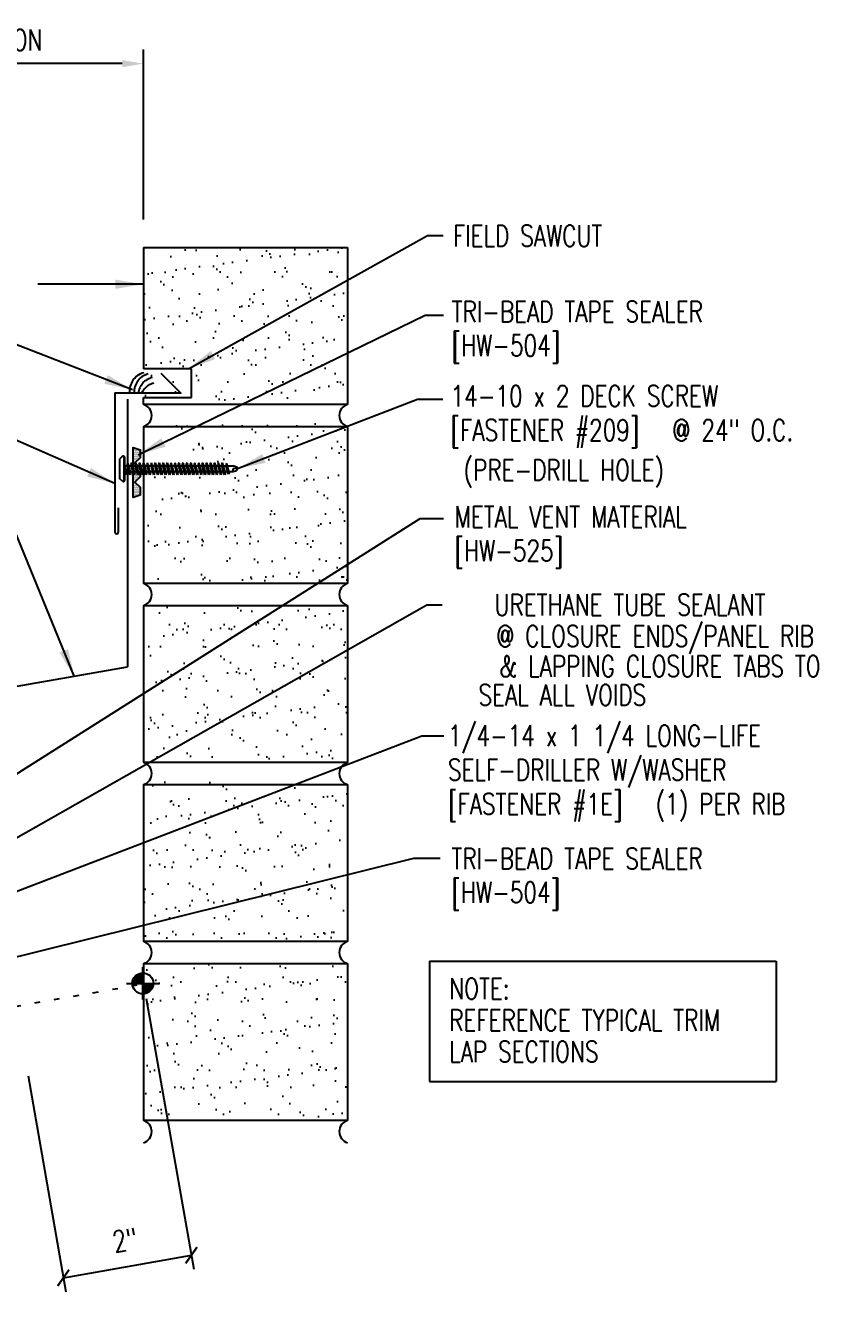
# Model space of a CAD drawing. Header units: inches. Extents: x 7.6 to 41.3, y 10.5 to 35.
# Drawn here: x 27.19 to 41.28, y 12.53 to 35.03 of the extents above; entities that cross this region are included whole.
import ezdxf
from ezdxf.enums import TextEntityAlignment as Align

# ---------------------------------------------------------------- set-up
doc = ezdxf.new("R2010")
doc.units = ezdxf.units.IN
doc.header["$MEASUREMENT"] = 0
doc.linetypes.add('CENTER2', pattern=[1.125, 0.75, -0.125, 0.125, -0.125])
doc.linetypes.add('DOT2', pattern=[0.125, 0, -0.125])
for name, color, linetype in [('DIM', 2, 'Continuous'), ('FASTENER', 9, 'Continuous'), ('SEALANT', 253, 'CENTER2'), ('SECTION', 11, 'Continuous'), ('TAPE', 8, 'Continuous'), ('TEXT', 2, 'Continuous'), ('TRIM', 6, 'Continuous'), ('WALL', 9, 'Continuous')]:
    doc.layers.add(name, color=color, linetype=linetype)
doc.styles.add('ROMANS', font='ROMANS.SHX', dxfattribs={"width": 0.75})
doc.styles.add('TEXT', font='SIMPLEX', dxfattribs={"width": 0.75, "height": 6})
doc.styles.add('TEXT1', font='ROMANS.shx', dxfattribs={"width": 0.75, "height": 0.375})
doc.dimstyles.new('DETAIL$7', dxfattribs={"dimscale": 4, "dimtxt": 6, "dimasz": 0.125, "dimexe": 0.0625, "dimexo": 0.125, "dimgap": 0.0625, "dimtad": 1, "dimdec": 5, "dimzin": 3, "dimdsep": 46, "dimlunit": 4, "dimtxsty": 'TEXT', "dimblk": 'ARCHTICK', "dimcen": 0.0625, "dimclrd": 7, "dimclre": 7, "dimclrt": 2, "dimadec": 0, "dimazin": 0, "dimtfac": 0.666667, "dimtdec": 5, "dimtmove": 0, "dimatfit": 3, "dimfxl": 0, "dimfrac": 2, "dimtolj": 1, "dimtzin": 3, "dimarcsym": 0})

# ---------------------------------------------------------------- blocks, each defined once
blk = doc.blocks.new('*X2')
at = {"color": 0}
for p, q in [((-0.434, 0.135), (-0.434, 0.135)), ((-0.434, 0.123), (-0.434, 0.123)), ((-0.422, 0.141), (-0.422, 0.141)), ((-0.422, 0.129), (-0.422, 0.129)), ((-0.422, 0.117), (-0.422, 0.117)), ((-0.422, 0.105), (-0.422, 0.105)), ((-0.422, 0.094), (-0.422, 0.094)), ((-0.422, 0.082), (-0.422, 0.082)), ((-0.41, 0.135), (-0.41, 0.135)), ((-0.41, 0.123), (-0.41, 0.123)), ((-0.41, 0.111), (-0.41, 0.111)), ((-0.41, 0.1), (-0.41, 0.1)), ((-0.41, 0.088), (-0.41, 0.088)), ((-0.41, 0.076), (-0.41, 0.076)), ((-0.41, 0.064), (-0.41, 0.064)), ((-0.41, 0.053), (-0.41, 0.053)), ((-0.41, 0.041), (-0.41, 0.041)), ((-0.398, 0.141), (-0.398, 0.141)), ((-0.398, 0.129), (-0.398, 0.129)), ((-0.398, 0.117), (-0.398, 0.117)), ((-0.398, 0.105), (-0.398, 0.105)), ((-0.398, 0.094), (-0.398, 0.094)), ((-0.398, 0.082), (-0.398, 0.082)), ((-0.398, 0.07), (-0.398, 0.07)), ((-0.398, 0.059), (-0.398, 0.059)), ((-0.398, 0.047), (-0.398, 0.047)), ((-0.398, 0.035), (-0.398, 0.035)), ((-0.398, 0.023), (-0.398, 0.023)), ((-0.387, 0.135), (-0.387, 0.135)), ((-0.387, 0.123), (-0.387, 0.123)), ((-0.387, 0.111), (-0.387, 0.111)), ((-0.387, 0.1), (-0.387, 0.1)), ((-0.387, 0.088), (-0.387, 0.088)), ((-0.387, 0.076), (-0.387, 0.076)), ((-0.387, 0.064), (-0.387, 0.064)), ((-0.387, 0.053), (-0.387, 0.053)), ((-0.387, 0.041), (-0.387, 0.041)), ((-0.387, 0.029), (-0.387, 0.029)), ((-0.375, 0.141), (-0.375, 0.141)), ((-0.375, 0.129), (-0.375, 0.129)), ((-0.375, 0.117), (-0.375, 0.117)), ((-0.375, 0.105), (-0.375, 0.105)), ((-0.375, 0.094), (-0.375, 0.094)), ((-0.375, 0.082), (-0.375, 0.082)), ((-0.375, 0.07), (-0.375, 0.07)), ((-0.375, 0.059), (-0.375, 0.059)), ((-0.375, 0.047), (-0.375, 0.047)), ((-0.375, 0.035), (-0.375, 0.035)), ((-0.375, 0.023), (-0.375, 0.023)), ((-0.363, 0.135), (-0.363, 0.135)), ((-0.363, 0.123), (-0.363, 0.123)), ((-0.363, 0.111), (-0.363, 0.111)), ((-0.363, 0.1), (-0.363, 0.1)), ((-0.363, 0.088), (-0.363, 0.088)), ((-0.363, 0.076), (-0.363, 0.076)), ((-0.363, 0.064), (-0.363, 0.064)), ((-0.363, 0.053), (-0.363, 0.053)), ((-0.363, 0.041), (-0.363, 0.041)), ((-0.363, 0.029), (-0.363, 0.029)), ((-0.352, 0.141), (-0.352, 0.141)), ((-0.352, 0.129), (-0.352, 0.129)), ((-0.352, 0.117), (-0.352, 0.117)), ((-0.352, 0.105), (-0.352, 0.105)), ((-0.352, 0.094), (-0.352, 0.094)), ((-0.352, 0.082), (-0.352, 0.082)), ((-0.352, 0.07), (-0.352, 0.07)), ((-0.352, 0.059), (-0.352, 0.059)), ((-0.352, 0.047), (-0.352, 0.047)), ((-0.352, 0.035), (-0.352, 0.035)), ((-0.352, 0.023), (-0.352, 0.023)), ((-0.34, 0.135), (-0.34, 0.135)), ((-0.34, 0.123), (-0.34, 0.123)), ((-0.34, 0.111), (-0.34, 0.111)), ((-0.34, 0.1), (-0.34, 0.1)), ((-0.34, 0.088), (-0.34, 0.088)), ((-0.34, 0.076), (-0.34, 0.076)), ((-0.34, 0.064), (-0.34, 0.064)), ((-0.34, 0.053), (-0.34, 0.053)), ((-0.34, 0.041), (-0.34, 0.041)), ((-0.34, 0.029), (-0.34, 0.029)), ((-0.328, 0.141), (-0.328, 0.141)), ((-0.328, 0.129), (-0.328, 0.129)), ((-0.328, 0.117), (-0.328, 0.117)), ((-0.328, 0.105), (-0.328, 0.105)), ((-0.328, 0.094), (-0.328, 0.094)), ((-0.328, 0.082), (-0.328, 0.082)), ((-0.328, 0.07), (-0.328, 0.07)), ((-0.328, 0.059), (-0.328, 0.059)), ((-0.328, 0.047), (-0.328, 0.047)), ((-0.328, 0.035), (-0.328, 0.035)), ((-0.328, 0.023), (-0.328, 0.023)), ((-0.316, 0.135), (-0.316, 0.135)), ((-0.316, 0.123), (-0.316, 0.123)), ((-0.316, 0.111), (-0.316, 0.111)), ((-0.316, 0.1), (-0.316, 0.1)), ((-0.316, 0.088), (-0.316, 0.088)), ((-0.316, 0.076), (-0.316, 0.076)), ((-0.316, 0.064), (-0.316, 0.064)), ((-0.316, 0.053), (-0.316, 0.053)), ((-0.316, 0.041), (-0.316, 0.041)), ((-0.316, 0.029), (-0.316, 0.029)), ((-0.305, 0.141), (-0.305, 0.141)), ((-0.305, 0.129), (-0.305, 0.129)), ((-0.305, 0.117), (-0.305, 0.117)), ((-0.305, 0.105), (-0.305, 0.105)), ((-0.305, 0.094), (-0.305, 0.094)), ((-0.305, 0.082), (-0.305, 0.082)), ((-0.305, 0.07), (-0.305, 0.07)), ((-0.305, 0.059), (-0.305, 0.059)), ((-0.305, 0.047), (-0.305, 0.047)), ((-0.305, 0.035), (-0.305, 0.035)), ((-0.305, 0.023), (-0.305, 0.023)), ((-0.293, 0.135), (-0.293, 0.135)), ((-0.293, 0.123), (-0.293, 0.123)), ((-0.293, 0.111), (-0.293, 0.111)), ((-0.293, 0.1), (-0.293, 0.1)), ((-0.293, 0.088), (-0.293, 0.088)), ((-0.293, 0.076), (-0.293, 0.076)), ((-0.293, 0.064), (-0.293, 0.064)), ((-0.293, 0.053), (-0.293, 0.053)), ((-0.293, 0.041), (-0.293, 0.041)), ((-0.293, 0.029), (-0.293, 0.029)), ((-0.281, 0.141), (-0.281, 0.141)), ((-0.281, 0.129), (-0.281, 0.129)), ((-0.281, 0.117), (-0.281, 0.117)), ((-0.281, 0.105), (-0.281, 0.105)), ((-0.281, 0.094), (-0.281, 0.094)), ((-0.281, 0.082), (-0.281, 0.082)), ((-0.281, 0.07), (-0.281, 0.07)), ((-0.281, 0.059), (-0.281, 0.059)), ((-0.281, 0.047), (-0.281, 0.047)), ((-0.281, 0.035), (-0.281, 0.035)), ((-0.281, 0.023), (-0.281, 0.023)), ((-0.27, 0.135), (-0.27, 0.135)), ((-0.27, 0.123), (-0.27, 0.123)), ((-0.27, 0.111), (-0.27, 0.111)), ((-0.27, 0.1), (-0.27, 0.1)), ((-0.27, 0.088), (-0.27, 0.088)), ((-0.27, 0.076), (-0.27, 0.076)), ((-0.27, 0.064), (-0.27, 0.064)), ((-0.27, 0.053), (-0.27, 0.053)), ((-0.27, 0.041), (-0.27, 0.041)), ((-0.27, 0.029), (-0.27, 0.029)), ((-0.258, 0.141), (-0.258, 0.141)), ((-0.258, 0.129), (-0.258, 0.129)), ((-0.258, 0.117), (-0.258, 0.117)), ((-0.258, 0.105), (-0.258, 0.105)), ((-0.258, 0.094), (-0.258, 0.094)), ((-0.258, 0.082), (-0.258, 0.082)), ((-0.258, 0.07), (-0.258, 0.07)), ((-0.258, 0.059), (-0.258, 0.059)), ((-0.258, 0.047), (-0.258, 0.047)), ((-0.258, 0.035), (-0.258, 0.035)), ((-0.258, 0.023), (-0.258, 0.023)), ((-0.246, 0.135), (-0.246, 0.135)), ((-0.246, 0.123), (-0.246, 0.123)), ((-0.246, 0.111), (-0.246, 0.111)), ((-0.246, 0.1), (-0.246, 0.1)), ((-0.246, 0.088), (-0.246, 0.088)), ((-0.246, 0.076), (-0.246, 0.076)), ((-0.246, 0.064), (-0.246, 0.064)), ((-0.246, 0.053), (-0.246, 0.053)), ((-0.246, 0.041), (-0.246, 0.041)), ((-0.234, 0.141), (-0.234, 0.141)), ((-0.234, 0.129), (-0.234, 0.129)), ((-0.234, 0.117), (-0.234, 0.117)), ((-0.234, 0.105), (-0.234, 0.105)), ((-0.234, 0.094), (-0.234, 0.094)), ((-0.234, 0.082), (-0.234, 0.082)), ((-0.234, 0.07), (-0.234, 0.07)), ((-0.234, 0.059), (-0.234, 0.059)), ((-0.234, 0.047), (-0.234, 0.047)), ((-0.223, 0.135), (-0.223, 0.135)), ((-0.223, 0.123), (-0.223, 0.123)), ((-0.223, 0.111), (-0.223, 0.111)), ((-0.223, 0.1), (-0.223, 0.1)), ((-0.223, 0.088), (-0.223, 0.088)), ((-0.223, 0.076), (-0.223, 0.076)), ((-0.223, 0.064), (-0.223, 0.064)), ((-0.211, 0.141), (-0.211, 0.141)), ((-0.211, 0.129), (-0.211, 0.129)), ((-0.211, 0.117), (-0.211, 0.117)), ((-0.211, 0.105), (-0.211, 0.105)), ((-0.211, 0.094), (-0.211, 0.094)), ((-0.211, 0.082), (-0.211, 0.082)), ((-0.211, 0.07), (-0.211, 0.07)), ((-0.199, 0.135), (-0.199, 0.135)), ((-0.199, 0.123), (-0.199, 0.123)), ((-0.199, 0.111), (-0.199, 0.111)), ((-0.199, 0.1), (-0.199, 0.1)), ((-0.199, 0.088), (-0.199, 0.088)), ((-0.188, 0.141), (-0.188, 0.141)), ((-0.188, 0.129), (-0.188, 0.129)), ((-0.188, 0.117), (-0.188, 0.117)), ((-0.188, 0.105), (-0.188, 0.105)), ((-0.188, 0.094), (-0.188, 0.094)), ((-0.176, 0.135), (-0.176, 0.135)), ((-0.176, 0.123), (-0.176, 0.123)), ((-0.176, 0.111), (-0.176, 0.111)), ((-0.164, 0.141), (-0.164, 0.141)), ((-0.164, 0.129), (-0.164, 0.129)), ((-0.164, 0.117), (-0.164, 0.117)), ((-0.164, 0.105), (-0.164, 0.105)), ((-0.152, 0.135), (-0.152, 0.135)), ((-0.152, 0.123), (-0.152, 0.123)), ((-0.152, 0.111), (-0.152, 0.111)), ((-0.152, 0.1), (-0.152, 0.1)), ((-0.141, 0.141), (-0.141, 0.141)), ((-0.141, 0.129), (-0.141, 0.129)), ((-0.141, 0.117), (-0.141, 0.117)), ((-0.141, 0.105), (-0.141, 0.105)), ((-0.141, 0.094), (-0.141, 0.094)), ((-0.141, 0.082), (-0.141, 0.082)), ((-0.129, 0.135), (-0.129, 0.135)), ((-0.129, 0.123), (-0.129, 0.123)), ((-0.129, 0.111), (-0.129, 0.111)), ((-0.129, 0.1), (-0.129, 0.1)), ((-0.129, 0.088), (-0.129, 0.088)), ((-0.129, 0.076), (-0.129, 0.076)), ((-0.117, 0.141), (-0.117, 0.141)), ((-0.117, 0.129), (-0.117, 0.129)), ((-0.117, 0.117), (-0.117, 0.117)), ((-0.117, 0.105), (-0.117, 0.105)), ((-0.117, 0.094), (-0.117, 0.094)), ((-0.117, 0.082), (-0.117, 0.082)), ((-0.117, 0.07), (-0.117, 0.07)), ((-0.117, 0.059), (-0.117, 0.059)), ((-0.105, 0.135), (-0.105, 0.135)), ((-0.105, 0.123), (-0.105, 0.123)), ((-0.105, 0.111), (-0.105, 0.111)), ((-0.105, 0.1), (-0.105, 0.1)), ((-0.105, 0.088), (-0.105, 0.088)), ((-0.105, 0.076), (-0.105, 0.076)), ((-0.105, 0.064), (-0.105, 0.064)), ((-0.105, 0.053), (-0.105, 0.053)), ((-0.094, 0.141), (-0.094, 0.141)), ((-0.094, 0.129), (-0.094, 0.129)), ((-0.094, 0.117), (-0.094, 0.117)), ((-0.094, 0.105), (-0.094, 0.105)), ((-0.094, 0.094), (-0.094, 0.094)), ((-0.094, 0.082), (-0.094, 0.082)), ((-0.094, 0.07), (-0.094, 0.07)), ((-0.094, 0.059), (-0.094, 0.059)), ((-0.094, 0.047), (-0.094, 0.047)), ((-0.094, 0.035), (-0.094, 0.035)), ((-0.082, 0.135), (-0.082, 0.135)), ((-0.082, 0.123), (-0.082, 0.123)), ((-0.082, 0.111), (-0.082, 0.111)), ((-0.082, 0.1), (-0.082, 0.1)), ((-0.082, 0.088), (-0.082, 0.088)), ((-0.082, 0.076), (-0.082, 0.076)), ((-0.082, 0.064), (-0.082, 0.064)), ((-0.082, 0.053), (-0.082, 0.053)), ((-0.082, 0.041), (-0.082, 0.041)), ((-0.082, 0.029), (-0.082, 0.029)), ((-0.07, 0.141), (-0.07, 0.141)), ((-0.07, 0.129), (-0.07, 0.129)), ((-0.07, 0.117), (-0.07, 0.117)), ((-0.07, 0.105), (-0.07, 0.105)), ((-0.07, 0.094), (-0.07, 0.094)), ((-0.07, 0.082), (-0.07, 0.082)), ((-0.07, 0.07), (-0.07, 0.07)), ((-0.07, 0.059), (-0.07, 0.059)), ((-0.07, 0.047), (-0.07, 0.047)), ((-0.07, 0.035), (-0.07, 0.035)), ((-0.07, 0.023), (-0.07, 0.023)), ((-0.059, 0.135), (-0.059, 0.135)), ((-0.059, 0.123), (-0.059, 0.123)), ((-0.059, 0.111), (-0.059, 0.111)), ((-0.059, 0.1), (-0.059, 0.1)), ((-0.059, 0.088), (-0.059, 0.088)), ((-0.059, 0.076), (-0.059, 0.076)), ((-0.059, 0.064), (-0.059, 0.064)), ((-0.059, 0.053), (-0.059, 0.053)), ((-0.059, 0.041), (-0.059, 0.041)), ((-0.059, 0.029), (-0.059, 0.029)), ((-0.047, 0.141), (-0.047, 0.141)), ((-0.047, 0.129), (-0.047, 0.129)), ((-0.047, 0.117), (-0.047, 0.117)), ((-0.047, 0.105), (-0.047, 0.105)), ((-0.047, 0.094), (-0.047, 0.094)), ((-0.047, 0.082), (-0.047, 0.082)), ((-0.047, 0.07), (-0.047, 0.07)), ((-0.047, 0.059), (-0.047, 0.059)), ((-0.047, 0.047), (-0.047, 0.047)), ((-0.047, 0.035), (-0.047, 0.035)), ((-0.047, 0.023), (-0.047, 0.023)), ((-0.035, 0.135), (-0.035, 0.135)), ((-0.035, 0.123), (-0.035, 0.123)), ((-0.035, 0.111), (-0.035, 0.111)), ((-0.035, 0.1), (-0.035, 0.1)), ((-0.035, 0.088), (-0.035, 0.088)), ((-0.035, 0.076), (-0.035, 0.076)), ((-0.035, 0.064), (-0.035, 0.064)), ((-0.035, 0.053), (-0.035, 0.053)), ((-0.035, 0.041), (-0.035, 0.041)), ((-0.035, 0.029), (-0.035, 0.029)), ((-0.023, 0.141), (-0.023, 0.141)), ((-0.023, 0.129), (-0.023, 0.129)), ((-0.023, 0.117), (-0.023, 0.117)), ((-0.023, 0.105), (-0.023, 0.105)), ((-0.023, 0.094), (-0.023, 0.094)), ((-0.023, 0.082), (-0.023, 0.082)), ((-0.023, 0.07), (-0.023, 0.07)), ((-0.023, 0.059), (-0.023, 0.059)), ((-0.023, 0.047), (-0.023, 0.047)), ((-0.023, 0.035), (-0.023, 0.035)), ((-0.023, 0.023), (-0.023, 0.023)), ((-0.012, 0.135), (-0.012, 0.135)), ((-0.012, 0.123), (-0.012, 0.123)), ((-0.012, 0.111), (-0.012, 0.111)), ((-0.012, 0.1), (-0.012, 0.1)), ((-0.012, 0.088), (-0.012, 0.088)), ((-0.012, 0.076), (-0.012, 0.076)), ((-0.012, 0.064), (-0.012, 0.064)), ((-0.012, 0.053), (-0.012, 0.053)), ((-0.012, 0.041), (-0.012, 0.041)), ((-0.012, 0.029), (-0.012, 0.029)), ((0, 0.141), (0, 0.141)), ((0, 0.129), (0, 0.129)), ((0, 0.117), (0, 0.117)), ((0, 0.105), (0, 0.105)), ((0, 0.094), (0, 0.094)), ((0, 0.082), (0, 0.082)), ((0, 0.07), (0, 0.07)), ((0, 0.059), (0, 0.059)), ((0, 0.047), (0, 0.047)), ((0, 0.035), (0, 0.035)), ((0, 0.023), (0, 0.023)), ((0.012, 0.135), (0.012, 0.135)), ((0.012, 0.123), (0.012, 0.123)), ((0.012, 0.111), (0.012, 0.111)), ((0.012, 0.1), (0.012, 0.1)), ((0.012, 0.088), (0.012, 0.088)), ((0.012, 0.076), (0.012, 0.076)), ((0.012, 0.064), (0.012, 0.064)), ((0.012, 0.053), (0.012, 0.053)), ((0.012, 0.041), (0.012, 0.041)), ((0.012, 0.029), (0.012, 0.029)), ((0.023, 0.141), (0.023, 0.141)), ((0.023, 0.129), (0.023, 0.129)), ((0.023, 0.117), (0.023, 0.117)), ((0.023, 0.105), (0.023, 0.105)), ((0.023, 0.094), (0.023, 0.094)), ((0.023, 0.082), (0.023, 0.082)), ((0.023, 0.07), (0.023, 0.07)), ((0.023, 0.059), (0.023, 0.059)), ((0.023, 0.047), (0.023, 0.047)), ((0.023, 0.035), (0.023, 0.035)), ((0.023, 0.023), (0.023, 0.023)), ((0.035, 0.135), (0.035, 0.135)), ((0.035, 0.123), (0.035, 0.123)), ((0.035, 0.111), (0.035, 0.111)), ((0.035, 0.1), (0.035, 0.1)), ((0.035, 0.088), (0.035, 0.088)), ((0.035, 0.076), (0.035, 0.076)), ((0.035, 0.064), (0.035, 0.064)), ((0.035, 0.053), (0.035, 0.053)), ((0.035, 0.041), (0.035, 0.041)), ((0.035, 0.029), (0.035, 0.029)), ((0.047, 0.141), (0.047, 0.141)), ((0.047, 0.129), (0.047, 0.129)), ((0.047, 0.117), (0.047, 0.117)), ((0.047, 0.105), (0.047, 0.105)), ((0.047, 0.094), (0.047, 0.094)), ((0.047, 0.082), (0.047, 0.082)), ((0.047, 0.07), (0.047, 0.07)), ((0.047, 0.059), (0.047, 0.059)), ((0.047, 0.047), (0.047, 0.047)), ((0.047, 0.035), (0.047, 0.035)), ((0.047, 0.023), (0.047, 0.023)), ((0.059, 0.135), (0.059, 0.135)), ((0.059, 0.123), (0.059, 0.123)), ((0.059, 0.111), (0.059, 0.111)), ((0.059, 0.1), (0.059, 0.1)), ((0.059, 0.088), (0.059, 0.088)), ((0.059, 0.076), (0.059, 0.076)), ((0.059, 0.064), (0.059, 0.064)), ((0.059, 0.053), (0.059, 0.053)), ((0.059, 0.041), (0.059, 0.041)), ((0.059, 0.029), (0.059, 0.029)), ((0.07, 0.141), (0.07, 0.141)), ((0.07, 0.129), (0.07, 0.129)), ((0.07, 0.117), (0.07, 0.117)), ((0.07, 0.105), (0.07, 0.105)), ((0.07, 0.094), (0.07, 0.094)), ((0.07, 0.082), (0.07, 0.082)), ((0.07, 0.07), (0.07, 0.07)), ((0.07, 0.059), (0.07, 0.059)), ((0.07, 0.047), (0.07, 0.047)), ((0.07, 0.035), (0.07, 0.035)), ((0.07, 0.023), (0.07, 0.023)), ((0.082, 0.135), (0.082, 0.135)), ((0.082, 0.123), (0.082, 0.123)), ((0.082, 0.111), (0.082, 0.111)), ((0.082, 0.1), (0.082, 0.1)), ((0.082, 0.088), (0.082, 0.088)), ((0.082, 0.076), (0.082, 0.076)), ((0.082, 0.064), (0.082, 0.064)), ((0.082, 0.053), (0.082, 0.053)), ((0.082, 0.041), (0.082, 0.041)), ((0.082, 0.029), (0.082, 0.029)), ((0.094, 0.141), (0.094, 0.141)), ((0.094, 0.129), (0.094, 0.129)), ((0.094, 0.117), (0.094, 0.117)), ((0.094, 0.105), (0.094, 0.105)), ((0.094, 0.094), (0.094, 0.094)), ((0.094, 0.082), (0.094, 0.082)), ((0.094, 0.07), (0.094, 0.07)), ((0.094, 0.059), (0.094, 0.059)), ((0.094, 0.047), (0.094, 0.047)), ((0.094, 0.035), (0.094, 0.035)), ((0.105, 0.135), (0.105, 0.135)), ((0.105, 0.123), (0.105, 0.123)), ((0.105, 0.111), (0.105, 0.111)), ((0.105, 0.1), (0.105, 0.1)), ((0.105, 0.088), (0.105, 0.088)), ((0.105, 0.076), (0.105, 0.076)), ((0.105, 0.064), (0.105, 0.064)), ((0.105, 0.053), (0.105, 0.053)), ((0.117, 0.141), (0.117, 0.141)), ((0.117, 0.129), (0.117, 0.129)), ((0.117, 0.117), (0.117, 0.117)), ((0.117, 0.105), (0.117, 0.105)), ((0.117, 0.094), (0.117, 0.094)), ((0.117, 0.082), (0.117, 0.082)), ((0.117, 0.07), (0.117, 0.07)), ((0.117, 0.059), (0.117, 0.059)), ((0.129, 0.135), (0.129, 0.135)), ((0.129, 0.123), (0.129, 0.123)), ((0.129, 0.111), (0.129, 0.111)), ((0.129, 0.1), (0.129, 0.1)), ((0.129, 0.088), (0.129, 0.088)), ((0.129, 0.076), (0.129, 0.076)), ((0.141, 0.141), (0.141, 0.141)), ((0.141, 0.129), (0.141, 0.129)), ((0.141, 0.117), (0.141, 0.117)), ((0.141, 0.105), (0.141, 0.105)), ((0.141, 0.094), (0.141, 0.094)), ((0.141, 0.082), (0.141, 0.082)), ((0.152, 0.135), (0.152, 0.135)), ((0.152, 0.123), (0.152, 0.123)), ((0.152, 0.111), (0.152, 0.111)), ((0.152, 0.1), (0.152, 0.1)), ((0.164, 0.141), (0.164, 0.141)), ((0.164, 0.129), (0.164, 0.129)), ((0.164, 0.117), (0.164, 0.117)), ((0.164, 0.105), (0.164, 0.105)), ((0.176, 0.135), (0.176, 0.135)), ((0.176, 0.123), (0.176, 0.123)), ((0.176, 0.111), (0.176, 0.111)), ((0.188, 0.141), (0.188, 0.141)), ((0.188, 0.129), (0.188, 0.129)), ((0.188, 0.117), (0.188, 0.117)), ((0.188, 0.105), (0.188, 0.105)), ((0.188, 0.094), (0.188, 0.094)), ((0.199, 0.135), (0.199, 0.135)), ((0.199, 0.123), (0.199, 0.123)), ((0.199, 0.111), (0.199, 0.111)), ((0.199, 0.1), (0.199, 0.1)), ((0.199, 0.088), (0.199, 0.088)), ((0.211, 0.141), (0.211, 0.141)), ((0.211, 0.129), (0.211, 0.129)), ((0.211, 0.117), (0.211, 0.117)), ((0.211, 0.105), (0.211, 0.105)), ((0.211, 0.094), (0.211, 0.094)), ((0.211, 0.082), (0.211, 0.082)), ((0.211, 0.07), (0.211, 0.07)), ((0.223, 0.135), (0.223, 0.135)), ((0.223, 0.123), (0.223, 0.123)), ((0.223, 0.111), (0.223, 0.111)), ((0.223, 0.1), (0.223, 0.1)), ((0.223, 0.088), (0.223, 0.088)), ((0.223, 0.076), (0.223, 0.076)), ((0.223, 0.064), (0.223, 0.064)), ((0.234, 0.141), (0.234, 0.141)), ((0.234, 0.129), (0.234, 0.129)), ((0.234, 0.117), (0.234, 0.117)), ((0.234, 0.105), (0.234, 0.105)), ((0.234, 0.094), (0.234, 0.094)), ((0.234, 0.082), (0.234, 0.082)), ((0.234, 0.07), (0.234, 0.07)), ((0.234, 0.059), (0.234, 0.059)), ((0.234, 0.047), (0.234, 0.047)), ((0.246, 0.135), (0.246, 0.135)), ((0.246, 0.123), (0.246, 0.123)), ((0.246, 0.111), (0.246, 0.111)), ((0.246, 0.1), (0.246, 0.1)), ((0.246, 0.088), (0.246, 0.088)), ((0.246, 0.076), (0.246, 0.076)), ((0.246, 0.064), (0.246, 0.064)), ((0.246, 0.053), (0.246, 0.053)), ((0.246, 0.041), (0.246, 0.041)), ((0.258, 0.141), (0.258, 0.141)), ((0.258, 0.129), (0.258, 0.129)), ((0.258, 0.117), (0.258, 0.117)), ((0.258, 0.105), (0.258, 0.105)), ((0.258, 0.094), (0.258, 0.094)), ((0.258, 0.082), (0.258, 0.082)), ((0.258, 0.07), (0.258, 0.07)), ((0.258, 0.059), (0.258, 0.059)), ((0.258, 0.047), (0.258, 0.047)), ((0.258, 0.035), (0.258, 0.035)), ((0.258, 0.023), (0.258, 0.023)), ((0.27, 0.135), (0.27, 0.135)), ((0.27, 0.123), (0.27, 0.123)), ((0.27, 0.111), (0.27, 0.111)), ((0.27, 0.1), (0.27, 0.1)), ((0.27, 0.088), (0.27, 0.088)), ((0.27, 0.076), (0.27, 0.076)), ((0.27, 0.064), (0.27, 0.064)), ((0.27, 0.053), (0.27, 0.053)), ((0.27, 0.041), (0.27, 0.041)), ((0.27, 0.029), (0.27, 0.029)), ((0.281, 0.141), (0.281, 0.141)), ((0.281, 0.129), (0.281, 0.129)), ((0.281, 0.117), (0.281, 0.117)), ((0.281, 0.105), (0.281, 0.105)), ((0.281, 0.094), (0.281, 0.094)), ((0.281, 0.082), (0.281, 0.082)), ((0.281, 0.07), (0.281, 0.07)), ((0.281, 0.059), (0.281, 0.059)), ((0.281, 0.047), (0.281, 0.047)), ((0.281, 0.035), (0.281, 0.035)), ((0.281, 0.023), (0.281, 0.023)), ((0.293, 0.135), (0.293, 0.135)), ((0.293, 0.123), (0.293, 0.123)), ((0.293, 0.111), (0.293, 0.111)), ((0.293, 0.1), (0.293, 0.1)), ((0.293, 0.088), (0.293, 0.088)), ((0.293, 0.076), (0.293, 0.076)), ((0.293, 0.064), (0.293, 0.064)), ((0.293, 0.053), (0.293, 0.053)), ((0.293, 0.041), (0.293, 0.041)), ((0.293, 0.029), (0.293, 0.029)), ((0.305, 0.141), (0.305, 0.141)), ((0.305, 0.129), (0.305, 0.129)), ((0.305, 0.117), (0.305, 0.117)), ((0.305, 0.105), (0.305, 0.105)), ((0.305, 0.094), (0.305, 0.094)), ((0.305, 0.082), (0.305, 0.082)), ((0.305, 0.07), (0.305, 0.07)), ((0.305, 0.059), (0.305, 0.059)), ((0.305, 0.047), (0.305, 0.047)), ((0.305, 0.035), (0.305, 0.035)), ((0.305, 0.023), (0.305, 0.023)), ((0.316, 0.135), (0.316, 0.135)), ((0.316, 0.123), (0.316, 0.123)), ((0.316, 0.111), (0.316, 0.111)), ((0.316, 0.1), (0.316, 0.1)), ((0.316, 0.088), (0.316, 0.088)), ((0.316, 0.076), (0.316, 0.076)), ((0.316, 0.064), (0.316, 0.064)), ((0.316, 0.053), (0.316, 0.053)), ((0.316, 0.041), (0.316, 0.041)), ((0.316, 0.029), (0.316, 0.029)), ((0.328, 0.141), (0.328, 0.141)), ((0.328, 0.129), (0.328, 0.129)), ((0.328, 0.117), (0.328, 0.117)), ((0.328, 0.105), (0.328, 0.105)), ((0.328, 0.094), (0.328, 0.094)), ((0.328, 0.082), (0.328, 0.082)), ((0.328, 0.07), (0.328, 0.07)), ((0.328, 0.059), (0.328, 0.059)), ((0.328, 0.047), (0.328, 0.047)), ((0.328, 0.035), (0.328, 0.035)), ((0.328, 0.023), (0.328, 0.023)), ((0.34, 0.135), (0.34, 0.135)), ((0.34, 0.123), (0.34, 0.123)), ((0.34, 0.111), (0.34, 0.111)), ((0.34, 0.1), (0.34, 0.1)), ((0.34, 0.088), (0.34, 0.088)), ((0.34, 0.076), (0.34, 0.076)), ((0.34, 0.064), (0.34, 0.064)), ((0.34, 0.053), (0.34, 0.053)), ((0.34, 0.041), (0.34, 0.041)), ((0.34, 0.029), (0.34, 0.029)), ((0.352, 0.141), (0.352, 0.141)), ((0.352, 0.129), (0.352, 0.129)), ((0.352, 0.117), (0.352, 0.117)), ((0.352, 0.105), (0.352, 0.105)), ((0.352, 0.094), (0.352, 0.094)), ((0.352, 0.082), (0.352, 0.082)), ((0.352, 0.07), (0.352, 0.07)), ((0.352, 0.059), (0.352, 0.059)), ((0.352, 0.047), (0.352, 0.047)), ((0.352, 0.035), (0.352, 0.035)), ((0.352, 0.023), (0.352, 0.023)), ((0.363, 0.135), (0.363, 0.135)), ((0.363, 0.123), (0.363, 0.123)), ((0.363, 0.111), (0.363, 0.111)), ((0.363, 0.1), (0.363, 0.1)), ((0.363, 0.088), (0.363, 0.088)), ((0.363, 0.076), (0.363, 0.076)), ((0.363, 0.064), (0.363, 0.064)), ((0.363, 0.053), (0.363, 0.053)), ((0.363, 0.041), (0.363, 0.041)), ((0.363, 0.029), (0.363, 0.029)), ((0.375, 0.141), (0.375, 0.141)), ((0.375, 0.129), (0.375, 0.129)), ((0.375, 0.117), (0.375, 0.117)), ((0.375, 0.105), (0.375, 0.105)), ((0.375, 0.094), (0.375, 0.094)), ((0.375, 0.082), (0.375, 0.082)), ((0.375, 0.07), (0.375, 0.07)), ((0.375, 0.059), (0.375, 0.059)), ((0.375, 0.047), (0.375, 0.047)), ((0.375, 0.035), (0.375, 0.035)), ((0.375, 0.023), (0.375, 0.023)), ((0.387, 0.135), (0.387, 0.135)), ((0.387, 0.123), (0.387, 0.123)), ((0.387, 0.111), (0.387, 0.111)), ((0.387, 0.1), (0.387, 0.1)), ((0.387, 0.088), (0.387, 0.088)), ((0.387, 0.076), (0.387, 0.076)), ((0.387, 0.064), (0.387, 0.064)), ((0.387, 0.053), (0.387, 0.053)), ((0.387, 0.041), (0.387, 0.041)), ((0.387, 0.029), (0.387, 0.029)), ((0.398, 0.141), (0.398, 0.141)), ((0.398, 0.129), (0.398, 0.129)), ((0.398, 0.117), (0.398, 0.117)), ((0.398, 0.105), (0.398, 0.105)), ((0.398, 0.094), (0.398, 0.094)), ((0.398, 0.082), (0.398, 0.082)), ((0.398, 0.07), (0.398, 0.07)), ((0.398, 0.059), (0.398, 0.059)), ((0.398, 0.047), (0.398, 0.047)), ((0.398, 0.035), (0.398, 0.035)), ((0.398, 0.023), (0.398, 0.023)), ((0.41, 0.135), (0.41, 0.135)), ((0.41, 0.123), (0.41, 0.123)), ((0.41, 0.111), (0.41, 0.111)), ((0.41, 0.1), (0.41, 0.1)), ((0.41, 0.088), (0.41, 0.088)), ((0.41, 0.076), (0.41, 0.076)), ((0.41, 0.064), (0.41, 0.064)), ((0.41, 0.053), (0.41, 0.053)), ((0.41, 0.041), (0.41, 0.041)), ((0.422, 0.141), (0.422, 0.141)), ((0.422, 0.129), (0.422, 0.129)), ((0.422, 0.117), (0.422, 0.117)), ((0.422, 0.105), (0.422, 0.105)), ((0.422, 0.094), (0.422, 0.094)), ((0.422, 0.082), (0.422, 0.082)), ((0.434, 0.135), (0.434, 0.135)), ((0.434, 0.123), (0.434, 0.123))]:
    blk.add_line(p, q, dxfattribs=at)
blk = doc.blocks.new('MB_DBTAP')
at = {"layer": 'TAPE', "color": 9}
blk.add_lwpolyline([(-0.403, 0.018), (-0.442, 0.141), (0.442, 0.141), (0.403, 0.018), (0.26, 0.018), (0.17, 0.109), (0.079, 0.018), (0, 0.018), (-0.079, 0.018), (-0.17, 0.109), (-0.26, 0.018)], close=True, dxfattribs=at)
at = {"layer": 'TAPE', "color": 251}
blk.add_blockref('*X2', (0, 0), dxfattribs=at)
blk = doc.blocks.new('df2')
at = {"layer": 'FASTENER'}
for p, q in [((-0.228, 0.073), (-0.178, 0.126)), ((-0.228, 0.073), (-0.228, 0.056)), ((-0.228, 0.056), (-0.204, 0.037)), ((0.228, 0.056), (-0.228, 0.056)), ((-0.204, 0.037), (0.204, 0.037)), ((-0.178, 0.126), (0.178, 0.126)), ((-0.107, 0.015), (-0.032, 0.037)), ((-0.08, 0), (-0.107, 0.015)), ((-0.08, 0), (0.05, 0.037)), ((-0.051, 0.037), (-0.051, 0.031)), ((-0.051, 0.008), (-0.051, -0.039)), ((0.051, 0.037), (0.051, -0.009)), ((0.228, 0.073), (0.178, 0.126)), ((0.228, 0.056), (0.204, 0.037)), ((0.228, 0.073), (0.228, 0.056)), ((-0.107, -0.055), (0.08, -0.001)), ((-0.08, -0.07), (-0.107, -0.055)), ((-0.107, -0.125), (0.08, -0.071)), ((-0.08, -0.14), (-0.107, -0.125)), ((-0.107, -0.195), (0.08, -0.141)), ((-0.08, -0.21), (-0.107, -0.195)), ((-0.107, -0.265), (0.08, -0.211)), ((-0.08, -0.07), (0.107, -0.017)), ((-0.08, -0.14), (0.107, -0.087)), ((-0.08, -0.21), (0.107, -0.157)), ((-0.051, -0.062), (-0.051, -0.109)), ((-0.051, -0.132), (-0.051, -0.179)), ((-0.051, -0.202), (-0.051, -0.249)), ((0.051, -0.033), (0.051, -0.079)), ((0.051, -0.103), (0.051, -0.149)), ((0.051, -0.173), (0.051, -0.219)), ((0.107, -0.017), (0.08, -0.001)), ((0.107, -0.087), (0.08, -0.071)), ((0.107, -0.157), (0.08, -0.141)), ((0.107, -0.227), (0.08, -0.211)), ((-0.08, -0.28), (-0.107, -0.265)), ((-0.107, -0.335), (0.08, -0.281)), ((-0.08, -0.35), (-0.107, -0.335)), ((-0.107, -0.405), (0.08, -0.351)), ((-0.08, -0.42), (-0.107, -0.405)), ((-0.107, -0.475), (0.08, -0.421)), ((-0.08, -0.28), (0.107, -0.227)), ((-0.08, -0.35), (0.107, -0.297)), ((-0.08, -0.42), (0.107, -0.367)), ((-0.08, -0.49), (0.107, -0.437)), ((-0.051, -0.272), (-0.051, -0.319)), ((-0.051, -0.342), (-0.051, -0.389)), ((-0.051, -0.412), (-0.051, -0.459)), ((0.051, -0.243), (0.051, -0.289)), ((0.051, -0.313), (0.051, -0.359)), ((0.051, -0.383), (0.051, -0.429)), ((0.107, -0.297), (0.08, -0.281)), ((0.107, -0.367), (0.08, -0.351)), ((0.107, -0.437), (0.08, -0.421)), ((-0.08, -0.49), (-0.107, -0.475)), ((-0.107, -0.545), (0.08, -0.491)), ((-0.08, -0.56), (-0.107, -0.545)), ((-0.107, -0.615), (0.08, -0.561)), ((-0.08, -0.63), (-0.107, -0.615)), ((-0.107, -0.685), (0.08, -0.631)), ((-0.08, -0.56), (0.107, -0.507)), ((-0.08, -0.63), (0.107, -0.577)), ((-0.08, -0.7), (0.107, -0.647)), ((-0.051, -0.482), (-0.051, -0.529)), ((-0.051, -0.552), (-0.051, -0.599)), ((-0.051, -0.622), (-0.051, -0.669)), ((0.051, -0.453), (0.051, -0.499)), ((0.051, -0.523), (0.051, -0.569)), ((0.051, -0.593), (0.051, -0.639)), ((0.051, -0.663), (0.051, -0.709)), ((0.107, -0.507), (0.08, -0.491)), ((0.107, -0.577), (0.08, -0.561)), ((0.107, -0.647), (0.08, -0.631)), ((-0.08, -0.7), (-0.107, -0.685)), ((-0.107, -0.755), (0.08, -0.701)), ((-0.08, -0.77), (-0.107, -0.755)), ((-0.107, -0.825), (0.08, -0.771)), ((-0.08, -0.84), (-0.107, -0.825)), ((-0.107, -0.895), (0.08, -0.841)), ((-0.08, -0.91), (-0.107, -0.895)), ((-0.08, -0.77), (0.107, -0.717)), ((-0.08, -0.84), (0.107, -0.787)), ((-0.08, -0.91), (0.107, -0.857)), ((-0.051, -0.692), (-0.051, -0.739)), ((-0.051, -0.762), (-0.051, -0.809)), ((-0.051, -0.832), (-0.051, -0.879)), ((0.051, -0.733), (0.051, -0.779)), ((0.051, -0.803), (0.051, -0.849)), ((0.051, -0.873), (0.051, -0.919)), ((0.107, -0.717), (0.08, -0.701)), ((0.107, -0.787), (0.08, -0.771)), ((0.107, -0.857), (0.08, -0.841)), ((-0.107, -0.965), (0.08, -0.911)), ((-0.08, -0.98), (-0.107, -0.965)), ((-0.107, -1.035), (0.08, -0.981)), ((-0.08, -1.05), (-0.107, -1.035)), ((-0.107, -1.105), (0.08, -1.051)), ((-0.08, -1.12), (-0.107, -1.105)), ((-0.107, -1.175), (0.08, -1.121)), ((-0.08, -0.98), (0.107, -0.927)), ((-0.08, -1.05), (0.107, -0.997)), ((-0.08, -1.12), (0.107, -1.067)), ((-0.051, -0.902), (-0.051, -0.949)), ((-0.051, -0.972), (-0.051, -1.019)), ((-0.051, -1.042), (-0.051, -1.089)), ((-0.051, -1.112), (-0.051, -1.158)), ((0.051, -0.943), (0.051, -0.989)), ((0.051, -1.013), (0.051, -1.059)), ((0.051, -1.083), (0.051, -1.129)), ((0.107, -0.927), (0.08, -0.911)), ((0.107, -0.997), (0.08, -0.981)), ((0.107, -1.067), (0.08, -1.051)), ((0.107, -1.137), (0.08, -1.121)), ((-0.08, -1.19), (-0.107, -1.175)), ((-0.107, -1.245), (0.08, -1.191)), ((-0.08, -1.26), (-0.107, -1.245)), ((-0.107, -1.315), (0.08, -1.261)), ((-0.08, -1.33), (-0.107, -1.315)), ((-0.107, -1.384), (0.08, -1.331)), ((-0.08, -1.19), (0.107, -1.137)), ((-0.08, -1.26), (0.107, -1.207)), ((-0.08, -1.33), (0.107, -1.277)), ((-0.08, -1.4), (0.107, -1.347)), ((-0.051, -1.182), (-0.051, -1.228)), ((-0.051, -1.252), (-0.051, -1.298)), ((-0.051, -1.322), (-0.051, -1.368)), ((0.051, -1.153), (0.051, -1.199)), ((0.051, -1.223), (0.051, -1.269)), ((0.051, -1.293), (0.051, -1.339)), ((0.107, -1.207), (0.08, -1.191)), ((0.107, -1.277), (0.08, -1.261)), ((0.107, -1.347), (0.08, -1.331)), ((-0.08, -1.4), (-0.107, -1.384)), ((-0.107, -1.454), (0.08, -1.401)), ((-0.08, -1.47), (-0.107, -1.454)), ((-0.107, -1.524), (0.08, -1.471)), ((-0.08, -1.54), (-0.107, -1.524)), ((-0.107, -1.594), (0.08, -1.541)), ((-0.08, -1.47), (0.107, -1.417)), ((-0.08, -1.54), (0.107, -1.487)), ((-0.08, -1.61), (0.107, -1.557)), ((-0.051, -1.392), (-0.051, -1.438)), ((-0.051, -1.462), (-0.051, -1.508)), ((-0.051, -1.532), (-0.051, -1.578)), ((0.051, -1.363), (0.051, -1.409)), ((0.051, -1.433), (0.051, -1.479)), ((0.051, -1.503), (0.051, -1.549)), ((0.051, -1.573), (0.051, -1.619)), ((0.107, -1.417), (0.08, -1.401)), ((0.107, -1.487), (0.08, -1.471)), ((0.107, -1.557), (0.08, -1.541)), ((-0.08, -1.61), (-0.107, -1.594)), ((-0.107, -1.664), (0.08, -1.611)), ((-0.08, -1.68), (-0.107, -1.664)), ((-0.107, -1.734), (0.08, -1.681)), ((-0.08, -1.75), (-0.107, -1.734)), ((-0.095, -1.801), (0.068, -1.755)), ((-0.08, -1.68), (0.107, -1.627)), ((-0.08, -1.75), (0.107, -1.697)), ((-0.068, -1.816), (0.095, -1.77)), ((-0.051, -1.602), (-0.051, -1.648)), ((-0.051, -1.672), (-0.051, -1.718)), ((-0.051, -1.742), (-0.051, -1.788)), ((0.051, -1.643), (0.051, -1.689)), ((0.051, -1.713), (0.051, -1.759)), ((0.051, -1.783), (0.051, -1.895)), ((0.095, -1.77), (0.068, -1.755)), ((0.107, -1.627), (0.08, -1.611)), ((0.107, -1.697), (0.08, -1.681)), ((-0.068, -1.816), (-0.095, -1.801)), ((-0.051, -1.812), (-0.051, -1.885)), ((-0.051, -1.885), (-0.03, -1.942)), ((0.002, -1.964), (-0.03, -1.942)), ((0.001, -1.959), (0.007, -1.889)), ((0.002, -1.964), (0.034, -1.942)), ((0.051, -1.895), (0.034, -1.942))]:
    blk.add_line(p, q, dxfattribs=at)
for centre, radius, start, end in [((-0.019, -1.912), 0.0352, 40.9671, 146.0356), ((0.022, -1.959), 0.0211, 55.4585, 194.8454)]:
    blk.add_arc(centre, radius, start, end, dxfattribs=at)
blk = doc.blocks.new('FD-f209')
at = {"layer": 'TEXT', "style": 'TEXT1', "width": 0.75}
for s, p in [('14-10 x 2 DECK SCREW', (0.0047, -0.0408)), ('[FASTENER #209]', (0.0047, -0.1926))]:
    blk.add_text(s, height=0.09375, dxfattribs=at).set_placement(p)
blk.add_attdef('(QUANTITY)', (0.9884, -0.1926), '', height=0.0938, dxfattribs=at)
at = {"layer": 'TEXT', "style": 'TEXT1', "flags": 1}
for tag, p in [('Color', (0.0241, -0.4137)), ('Calc', (0.0241, -0.4137)), ('OPT1', (0.0241, -0.4137)), ('Opt2', (0.0241, -0.4137)), ('Opt3', (0.0241, -0.4137)), ('Description', (0.0241, -0.4137)), ('Multiple', (0.0241, -0.4137)), ('Part', (0.0241, -0.4137)), ('Spare1', (0.0241, -0.6012)), ('Spare2', (0.0241, -0.6012)), ('Spare3', (0.0241, -0.6012)), ('Spare4', (0.0241, -0.6012)), ('Spare5', (0.0241, -0.6012)), ('Spare6', (0.0241, -0.6012)), ('Spare7', (0.0241, -0.6012)), ('Spare8', (0.0241, -0.6012)), ('Spare9', (0.0241, -0.6012)), ('Spare10', (0.0241, -0.6012))]:
    blk.add_attdef(tag, p, '', height=0.0938, dxfattribs=at)
blk = doc.blocks.new('dsc-HW-504')
at = {"layer": 'TEXT', "style": 'TEXT1', "width": 0.75}
for s, p in [('TRI-BEAD TAPE SEALER', (0, 0)), ('[HW-504]', (0, -0.6))]:
    blk.add_text(s, height=0.375, dxfattribs=at).set_placement(p)
at = {"layer": 'TEXT', "style": 'TEXT1', "flags": 1}
for tag, p in [('COLOR', (0, -1.2)), ('CALC', (0, -1.2)), ('OPT1', (0, -1.2)), ('OPT2', (0, -1.2)), ('OPT3', (0, -1.2)), ('GAGE', (0, -1.2)), ('SHPLN', (0, -1.2)), ('PART', (0, -1.2)), ('DESCRIPTION', (0, -1.2)), ('MULTIPLE', (0, -1.2)), ('SPARE1', (0, -1.8)), ('SPARE2', (0, -1.8)), ('SPARE3', (0, -1.8)), ('SPARE4', (0, -1.8)), ('SPARE5', (0, -1.8)), ('SPARE6', (0, -1.8)), ('SPARE7', (0, -1.8)), ('SPARE8', (0, -1.8)), ('SPARE9', (0, -1.8)), ('SPARE10', (0, -1.8))]:
    blk.add_attdef(tag, p, '', height=0.375, dxfattribs=at)
blk = doc.blocks.new('A$C30686E82')
for p, q in [((-2.715, 0.761), (3.437, 0.761)), ((-2.715, 0.761), (-2.715, -1.379)), ((3.437, 0.761), (3.437, -1.379)), ((-2.715, -1.379), (3.437, -1.379))]:
    blk.add_line(p, q)
at = {"layer": 'TEXT', "style": 'TEXT1', "width": 0.75}
for s, p in [('NOTE:', (-2.368, 0.081)), ('REFERENCE TYPICAL TRIM', (-2.368, -0.477)), ('LAP SECTIONS', (-2.368, -1.035))]:
    blk.add_text(s, height=0.375, dxfattribs=at).set_placement(p)
blk = doc.blocks.new('_ArchTick')
at = {"color": 0, "linetype": 'ByBlock', "const_width": 0.15}
blk.add_lwpolyline([(-0.5, -0.5), (0.5, 0.5)], dxfattribs=at)
blk = doc.blocks.new('wp')
at = {"layer": 'SECTION'}
for p, q in [((0, -0.0958), (0, 0.0958)), ((-0.0958, 0), (0.0958, 0))]:
    blk.add_line(p, q, dxfattribs=at)
at = {"layer": 'SECTION', "const_width": 0.0625}
for points in [[(0, 0.0312, 0.414214), (-0.0312, 0, 1)], [(0, -0.0312, 0.414214), (0.0312, 0, 1)]]:
    blk.add_lwpolyline(points, format="xyb", dxfattribs=at)
at = {"layer": 'SECTION'}
blk.add_circle((0, 0), 0.0625, dxfattribs=at)
blk = doc.blocks.new('dsc-HW-525')
at = {"layer": 'TEXT', "style": 'TEXT1', "width": 0.75}
for s, p in [('METAL VENT MATERIAL', (0, 0)), ('[HW-525]', (0, -0.6))]:
    blk.add_text(s, height=0.375, dxfattribs=at).set_placement(p)
at = {"layer": 'TEXT', "style": 'TEXT1', "flags": 1}
for tag, p in [('COLOR', (0, -1.2)), ('CALC', (0, -1.2)), ('OPT1', (0, -1.2)), ('OPT2', (0, -1.2)), ('OPT3', (0, -1.2)), ('GAGE', (0, -1.2)), ('SHPLN', (0, -1.2)), ('PART', (0, -1.2)), ('DESCRIPTION', (0, -1.2)), ('MULTIPLE', (0, -1.2)), ('SPARE1', (0, -1.8)), ('SPARE2', (0, -1.8)), ('SPARE3', (0, -1.8)), ('SPARE4', (0, -1.8)), ('SPARE5', (0, -1.8)), ('SPARE6', (0, -1.8)), ('SPARE7', (0, -1.8)), ('SPARE8', (0, -1.8)), ('SPARE9', (0, -1.8)), ('SPARE10', (0, -1.8))]:
    blk.add_attdef(tag, p, '', height=0.375, dxfattribs=at)
blk = doc.blocks.new('FD-F1E')
at = {"layer": 'TEXT', "style": 'TEXT1', "width": 0.75}
for s, p in [('1/4-14 x 1 1/4 LONG-LIFE', (0.0047, -0.0408)), ('SELF-DRILLER W/WASHER', (0.0047, -0.1926)), ('[FASTENER #1E]', (0.0047, -0.3444))]:
    blk.add_text(s, height=0.09375, dxfattribs=at).set_placement(p)
blk.add_attdef('(QUANTITY)', (0.9263, -0.3444), '', height=0.0938, dxfattribs=at)

msp = doc.modelspace()

# ---------------------------------------------------------------- hatches: boundary and pattern name
at = {"layer": 'WALL'}
h = msp.add_hatch(dxfattribs=at)
h.set_pattern_fill('AR-SAND', color=256, scale=0.3125, style=0)
h.set_pattern_definition([(37.5, (0.00336, 0.0513), (-0.0196854, 0.6021324), [0, -0.475, 0, -0.53125, 0, -0.5078125]), (7.5, (0.00336, 0.0513), (0.553055, 0.88192), [0, -0.25625, 0, -0.428125, 0, -0.1640625]), (327.5, (-0.381, 0.0513), (0.9731693, 0.0017685), [0, -0.15625, 0, -0.5625, 0, -0.734375]), (317.5, (-0.381, 0.0513), (0.939415, 0.274274), [0, -0.078125, 0, -0.36875, 0, -0.421875])])
h.paths.add_polyline_path([(32.91698, 31.12947), (29.29198, 31.12947), (29.29198, 28.34348), (32.91698, 28.34348)])
h.paths.add_polyline_path([(32.91698, 24.76915), (29.29198, 24.76915), (29.29198, 21.98316), (32.91698, 21.98316)])
h.paths.add_polyline_path([(32.91698, 21.58899), (29.29198, 21.58899), (29.29198, 18.803), (32.91698, 18.803)])
h.paths.add_polyline_path([(32.91698, 18.40883), (29.29198, 18.40883), (29.29198, 15.62284), (32.91698, 15.62284)])
h.paths.add_polyline_path([(30.14159, 27.09464), (29.29198, 27.09464), (29.29198, 25.16332), (32.91698, 25.16332), (32.91698, 27.94931), (29.29198, 27.94931), (29.29198, 27.60384), (30.14159, 27.60384)])

# ---------------------------------------------------------------- linework, layer by layer
at = {"layer": 'DIM', "color": 7}
for p, q in [((29.28862, 31.57816), (29.28862, 34.59507)), ((28.91362, 34.34507), (23.59426, 34.34507)), ((29.33505, 17.73799), (30.18247, 12.93101)), ((27.24097, 16.36272), (27.91058, 12.53054)), ((27.86717, 12.77674), (30.13904, 13.17733))]:
    msp.add_line(p, q, dxfattribs=at)
msp.add_solid([(28.91362, 34.40757), (28.91362, 34.28257), (29.28862, 34.34507)], dxfattribs=at)
at = {"layer": 'SEALANT'}
for centre, end in [((29.38016, 28.52899), 185.669631), ((29.45942, 28.50786), 182.690492), ((29.52812, 28.44447), 171.897462), ((29.55982, 28.34522), 151.982244)]:
    msp.add_arc(centre, 0.33737, 105.00711, end, dxfattribs=at)
at = {"layer": 'TEXT', "linetype": 'DOT2', "ltscale": 2}
msp.add_line((27.01327, 17.59852), (29.28862, 17.99861), dxfattribs=at)
at = {"layer": 'TRIM'}
for p in [(29.00814, 28.38211), (23.18279, 22.60732)]:
    msp.add_line(p, (29.00814, 23.63163), dxfattribs=at)
msp.add_lwpolyline([(29.59666, 28.84558), (29.95021, 28.49202), (28.78209, 28.49202), (28.78209, 26.02327, 1), (28.84459, 26.02327), (28.84459, 26.45632)], format="xyb", dxfattribs=at)
at = {"layer": 'WALL'}
for p, q in [((29.28862, 31.07816), (29.28862, 28.92475)), ((29.28862, 31.07816), (32.91362, 31.07816)), ((32.91362, 31.07816), (32.91362, 28.29217)), ((30.14159, 28.92475), (29.29198, 28.92475)), ((30.14159, 28.41554), (30.14159, 28.92475)), ((29.28862, 28.41554), (30.14159, 28.41554)), ((29.28862, 28.29217), (29.28862, 28.41554)), ((32.91362, 28.29217), (29.28862, 28.29217)), ((29.28862, 27.898), (32.91362, 27.898)), ((29.28862, 27.898), (29.28862, 25.112)), ((32.91362, 27.898), (32.91362, 25.112)), ((32.91362, 25.112), (29.28862, 25.112)), ((29.28862, 24.71783), (32.91362, 24.71783)), ((29.28862, 24.71783), (29.28862, 21.93184)), ((32.91362, 24.71783), (32.91362, 21.93184)), ((32.91362, 21.93184), (29.28862, 21.93184)), ((29.28862, 21.53767), (32.91362, 21.53767)), ((29.28862, 21.53767), (29.28862, 18.75168)), ((32.91362, 21.53767), (32.91362, 18.75168)), ((32.91362, 18.75168), (29.28862, 18.75168)), ((29.28862, 18.35751), (32.91362, 18.35751)), ((29.28862, 18.35751), (29.28862, 15.57152)), ((32.91362, 18.35751), (32.91362, 15.57152)), ((32.91362, 15.57152), (29.28862, 15.57152))]:
    msp.add_line(p, q, dxfattribs=at)
for centre, start, end in [((29.23186, 28.09508), 286.066511, 73.933489), ((32.97038, 28.09508), 106.066511, 253.933489), ((29.23186, 24.91492), 286.066511, 73.933489), ((32.97038, 24.91492), 106.066511, 253.933489), ((29.23186, 21.73476), 286.066511, 73.933489), ((32.97038, 21.73476), 106.066511, 253.933489), ((29.23186, 18.5546), 286.066511, 73.933489), ((32.97038, 18.5546), 106.066511, 253.933489), ((29.23186, 15.37443), 286.066511, 73.933489), ((32.97038, 15.37443), 106.066511, 253.933489)]:
    msp.add_arc(centre, 0.2051, start, end, dxfattribs=at)

# ---------------------------------------------------------------- block references
msp.add_blockref('A$C30686E82', (37.08404, 17.64278))
at = {"layer": 'DIM', "color": 7, "xscale": 0.25, "yscale": 0.25, "zscale": 0.25}
for p, rotation in [((30.13905, 13.17721), 9.999999999999977), ((27.86717, 12.77674), 190)]:
    msp.add_blockref('_ArchTick', p, dxfattribs=dict(at, rotation=rotation))
at = {"layer": 'FASTENER', "rotation": 90}
msp.add_blockref('df2', (28.99634, 27.14858), dxfattribs=at)
at = {"layer": 'TAPE', "rotation": 89.99999999999991}
msp.add_blockref('MB_DBTAP', (29.24586, 27.08148), dxfattribs=at)
at = {"layer": 'TEXT'}
for name, p in [('dsc-HW-504', (34.75955, 29.75169)), ('dsc-HW-525', (34.81132, 26.10645)), ('dsc-HW-504', (34.75612, 20.03544))]:
    msp.add_blockref(name, p, dxfattribs=at)
at = {"layer": 'TEXT', "xscale": 4, "yscale": 4, "zscale": 4}
for name, p, values in [('FD-f209', (34.7223, 28.41668), {'(QUANTITY)': '@ 24" O.C.'}), ('FD-F1E', (34.67574, 22.3831), {'(QUANTITY)': '(1) PER RIB'})]:
    msp.add_blockref(name, p, dxfattribs=at).add_auto_attribs(values)
at = {"layer": 'TEXT', "xscale": 3, "yscale": 3, "zscale": 3}
msp.add_blockref('wp', (29.27823, 18.00616), dxfattribs=at)

# ---------------------------------------------------------------- texts
at = {"layer": 'DIM', "color": 2, "insert": (28.96313, 13.45042), "char_height": 0.375, "attachment_point": 5, "rotation": 10, "style": 'TEXT1'}
msp.add_mtext('\\A1;2"', dxfattribs=at)
at = {"layer": 'TEXT', "color": 2, "style": 'TEXT1', "width": 0.75}
msp.add_text('O/O DIMENSION', height=0.375, dxfattribs=at).set_placement((24.50504, 34.57942))
at = {"layer": 'TEXT', "style": 'TEXT1', "width": 0.75}
msp.add_text('FIELD SAWCUT', height=0.375, dxfattribs=at).set_placement((34.78335, 31.09851))
at = {"layer": 'TEXT', "style": 'ROMANS', "width": 0.75}
msp.add_text('(PRE-DRILL HOLE)', height=0.375, dxfattribs=at).set_placement((36.7498, 27.12561), align=Align.MIDDLE_CENTER)
at = {"layer": 'TEXT', "style": 'TEXT1', "width": 0.75}
for s, p in [('URETHANE TUBE SEALANT ', (40.52409, 24.54439)), ('@ CLOSURE ENDS/PANEL RIB', (41.18983, 23.98818)), ('& LAPPING CLOSURE TABS TO', (41.31164, 23.45385)), ('SEAL ALL VOIDS', (38.2135, 22.94201))]:
    msp.add_text(s, height=0.375, dxfattribs=at).set_placement(p, align=Align.RIGHT)

# ---------------------------------------------------------------- leaders
for points in [[(30.0866, 28.92475), (34.33066, 31.29182), (34.60876, 31.29182)], [(29.28862, 30.42636), (27.72118, 30.42636), (27.41666, 30.42636)], [(29.19312, 27.39789), (34.29198, 29.87563), (34.61474, 29.87563)], [(29.09346, 28.55313), (26.48936, 29.56432), (26.15344, 29.56432)], [(30.96079, 27.15062), (34.15542, 28.38684), (34.60233, 28.38684)], [(28.78209, 26.88507), (26.3214, 27.96409), (26.11985, 27.96409)], [(28.06296, 23.45128), (26.53567, 27.19094), (26.25683, 27.19094)], [(25.47875, 19.71482), (34.31737, 24.73068), (34.59369, 24.73068)], [(25.30496, 18.97594), (34.23012, 22.40506), (34.62278, 22.40506)]]:
    msp.add_leader(points, dimstyle='DETAIL$7')
at = {"layer": 'FASTENER'}
for points in [[(25.33281, 20.6496), (34.19876, 26.26743), (34.61333, 26.26743)], [(25.84671, 18.18315), (34.09105, 20.23257), (34.55885, 20.23257)]]:
    msp.add_leader(points, dimstyle='DETAIL$7', dxfattribs=at)

doc.saveas('drawing.dxf')
